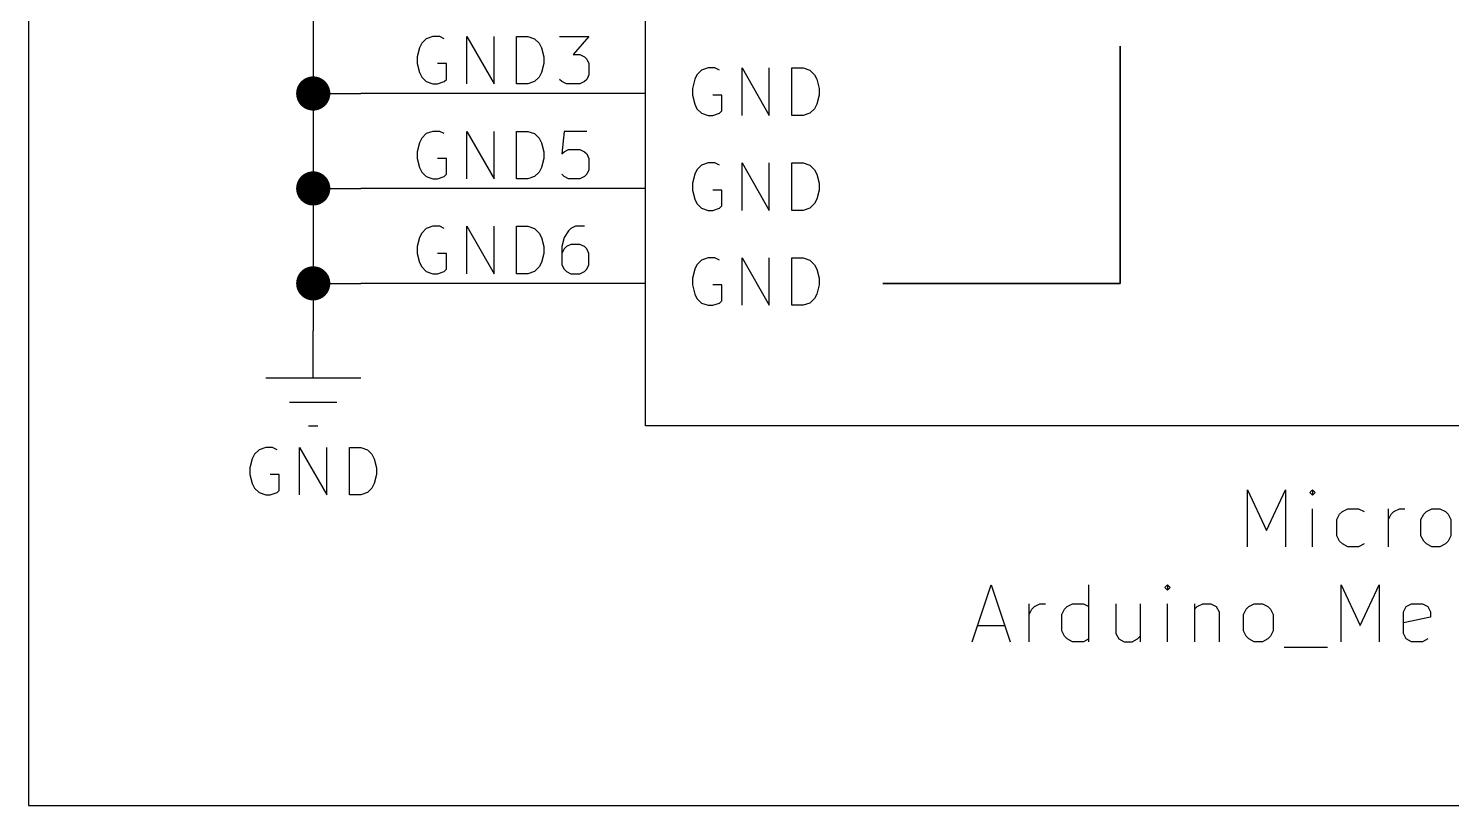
# Model space of a CAD drawing. Extents: x 0.4 to 11.3, y -7.9 to -0.4.
# Drawn here: x 3.65 to 5.149, y -6.45 to -5.632 of the extents above; entities that cross this region are included whole.
import ezdxf

# ---------------------------------------------------------------- set-up
doc = ezdxf.new("R2010")
doc.units = 0
doc.header["$MEASUREMENT"] = 0
for name, color, linetype in [('BLUE3', 171, 'CONTINUOUS'), ('CYAN2', 4, 'CONTINUOUS'), ('GREEN3', 91, 'CONTINUOUS'), ('LYELLOW', 51, 'CONTINUOUS'), ('RED2', 1, 'CONTINUOUS'), ('RED3', 11, 'CONTINUOUS')]:
    doc.layers.add(name, color=color, linetype=linetype)

msp = doc.modelspace()

# ---------------------------------------------------------------- linework, layer by layer
at = {"layer": 'BLUE3', "linetype": 'CONTINUOUS'}
for p, q in [((3.65, -0.85), (3.65, -6.45)), ((3.65, -6.45), (7.1, -6.45))]:
    msp.add_line(p, q, dxfattribs=at)
at = {"layer": 'CYAN2', "linetype": 'CONTINUOUS'}
for p, q in [((4.3543, -5.6803), (4.3519, -5.685)), ((4.3543, -5.6803), (4.3519, -5.685)), ((4.359, -5.6755), (4.3543, -5.6803)), ((4.359, -5.6755), (4.3543, -5.6803)), ((4.3662, -5.6731), (4.359, -5.6755)), ((4.3662, -5.6731), (4.359, -5.6755)), ((4.3733, -5.6731), (4.3662, -5.6731)), ((4.3733, -5.6731), (4.3662, -5.6731)), ((4.3781, -5.6755), (4.3733, -5.6731)), ((4.3781, -5.6755), (4.3733, -5.6731)), ((4.4019, -5.7231), (4.4019, -5.6731)), ((4.4019, -5.6731), (4.4305, -5.7231)), ((4.4019, -5.7231), (4.4019, -5.6731)), ((4.4019, -5.6731), (4.4305, -5.7231)), ((4.4305, -5.7231), (4.4305, -5.6731)), ((4.4305, -5.7231), (4.4305, -5.6731)), ((4.4543, -5.7231), (4.4543, -5.6731)), ((4.4543, -5.6731), (4.4662, -5.6731)), ((4.4543, -5.7231), (4.4543, -5.6731)), ((4.4543, -5.6731), (4.4662, -5.6731)), ((4.4662, -5.6731), (4.4733, -5.6755)), ((4.4662, -5.6731), (4.4733, -5.6755)), ((4.4733, -5.6755), (4.4781, -5.6803)), ((4.4733, -5.6755), (4.4781, -5.6803)), ((4.4781, -5.6803), (4.4805, -5.685)), ((4.4781, -5.6803), (4.4805, -5.685)), ((4.3519, -5.685), (4.3495, -5.6946)), ((4.3519, -5.685), (4.3495, -5.6946)), ((4.3495, -5.6946), (4.3495, -5.7017)), ((4.3495, -5.6946), (4.3495, -5.7017)), ((4.4805, -5.685), (4.4829, -5.6946)), ((4.4805, -5.685), (4.4829, -5.6946)), ((4.4829, -5.6946), (4.4829, -5.7017)), ((4.4829, -5.6946), (4.4829, -5.7017)), ((4.3495, -5.7017), (4.3519, -5.7112)), ((4.3495, -5.7017), (4.3519, -5.7112)), ((4.3519, -5.7112), (4.3543, -5.716)), ((4.3519, -5.7112), (4.3543, -5.716)), ((4.3805, -5.7017), (4.3709, -5.7017)), ((4.3805, -5.7017), (4.3709, -5.7017)), ((4.3805, -5.7184), (4.3805, -5.7017)), ((4.3805, -5.7184), (4.3805, -5.7017)), ((4.4805, -5.7112), (4.4781, -5.716)), ((4.4805, -5.7112), (4.4781, -5.716)), ((4.4829, -5.7017), (4.4805, -5.7112)), ((4.4829, -5.7017), (4.4805, -5.7112)), ((4.3543, -5.716), (4.359, -5.7208)), ((4.3543, -5.716), (4.359, -5.7208)), ((4.359, -5.7208), (4.3662, -5.7231)), ((4.359, -5.7208), (4.3662, -5.7231)), ((4.3662, -5.7231), (4.3709, -5.7231)), ((4.3662, -5.7231), (4.3709, -5.7231)), ((4.3709, -5.7231), (4.3781, -5.7208)), ((4.3709, -5.7231), (4.3781, -5.7208)), ((4.3781, -5.7208), (4.3805, -5.7184)), ((4.3781, -5.7208), (4.3805, -5.7184)), ((4.4662, -5.7231), (4.4543, -5.7231)), ((4.4662, -5.7231), (4.4543, -5.7231)), ((4.4733, -5.7208), (4.4662, -5.7231)), ((4.4733, -5.7208), (4.4662, -5.7231)), ((4.4781, -5.716), (4.4733, -5.7208)), ((4.4781, -5.716), (4.4733, -5.7208)), ((4.3519, -5.785), (4.3495, -5.7946)), ((4.3519, -5.785), (4.3495, -5.7946)), ((4.3543, -5.7803), (4.3519, -5.785)), ((4.3543, -5.7803), (4.3519, -5.785)), ((4.359, -5.7755), (4.3543, -5.7803)), ((4.359, -5.7755), (4.3543, -5.7803)), ((4.3662, -5.7731), (4.359, -5.7755)), ((4.3662, -5.7731), (4.359, -5.7755)), ((4.3733, -5.7731), (4.3662, -5.7731)), ((4.3733, -5.7731), (4.3662, -5.7731)), ((4.3781, -5.7755), (4.3733, -5.7731)), ((4.3781, -5.7755), (4.3733, -5.7731)), ((4.4019, -5.8231), (4.4019, -5.7731)), ((4.4019, -5.7731), (4.4305, -5.8231)), ((4.4019, -5.8231), (4.4019, -5.7731)), ((4.4019, -5.7731), (4.4305, -5.8231)), ((4.4305, -5.8231), (4.4305, -5.7731)), ((4.4305, -5.8231), (4.4305, -5.7731)), ((4.4543, -5.8231), (4.4543, -5.7731)), ((4.4543, -5.7731), (4.4662, -5.7731)), ((4.4543, -5.8231), (4.4543, -5.7731)), ((4.4543, -5.7731), (4.4662, -5.7731)), ((4.4662, -5.7731), (4.4733, -5.7755)), ((4.4662, -5.7731), (4.4733, -5.7755)), ((4.4733, -5.7755), (4.4781, -5.7803)), ((4.4733, -5.7755), (4.4781, -5.7803)), ((4.4781, -5.7803), (4.4805, -5.785)), ((4.4781, -5.7803), (4.4805, -5.785)), ((4.4805, -5.785), (4.4829, -5.7946)), ((4.4805, -5.785), (4.4829, -5.7946)), ((4.3495, -5.7946), (4.3495, -5.8017)), ((4.3495, -5.7946), (4.3495, -5.8017)), ((4.3495, -5.8017), (4.3519, -5.8112)), ((4.3495, -5.8017), (4.3519, -5.8112)), ((4.3805, -5.8017), (4.3709, -5.8017)), ((4.3805, -5.8017), (4.3709, -5.8017)), ((4.3805, -5.8184), (4.3805, -5.8017)), ((4.3805, -5.8184), (4.3805, -5.8017)), ((4.4829, -5.8017), (4.4805, -5.8112)), ((4.4829, -5.8017), (4.4805, -5.8112)), ((4.4829, -5.7946), (4.4829, -5.8017)), ((4.4829, -5.7946), (4.4829, -5.8017)), ((4.3519, -5.8112), (4.3543, -5.816)), ((4.3519, -5.8112), (4.3543, -5.816)), ((4.3543, -5.816), (4.359, -5.8208)), ((4.3543, -5.816), (4.359, -5.8208)), ((4.4781, -5.816), (4.4733, -5.8208)), ((4.4781, -5.816), (4.4733, -5.8208)), ((4.4805, -5.8112), (4.4781, -5.816)), ((4.4805, -5.8112), (4.4781, -5.816)), ((4.359, -5.8208), (4.3662, -5.8231)), ((4.359, -5.8208), (4.3662, -5.8231)), ((4.3662, -5.8231), (4.3709, -5.8231)), ((4.3662, -5.8231), (4.3709, -5.8231)), ((4.3709, -5.8231), (4.3781, -5.8208)), ((4.3709, -5.8231), (4.3781, -5.8208)), ((4.3781, -5.8208), (4.3805, -5.8184)), ((4.3781, -5.8208), (4.3805, -5.8184)), ((4.4662, -5.8231), (4.4543, -5.8231)), ((4.4662, -5.8231), (4.4543, -5.8231)), ((4.4733, -5.8208), (4.4662, -5.8231)), ((4.4733, -5.8208), (4.4662, -5.8231)), ((4.359, -5.8755), (4.3543, -5.8803)), ((4.359, -5.8755), (4.3543, -5.8803)), ((4.3662, -5.8731), (4.359, -5.8755)), ((4.3662, -5.8731), (4.359, -5.8755)), ((4.3733, -5.8731), (4.3662, -5.8731)), ((4.3733, -5.8731), (4.3662, -5.8731)), ((4.3781, -5.8755), (4.3733, -5.8731)), ((4.3781, -5.8755), (4.3733, -5.8731)), ((4.4019, -5.9231), (4.4019, -5.8731)), ((4.4019, -5.8731), (4.4305, -5.9231)), ((4.4019, -5.9231), (4.4019, -5.8731)), ((4.4019, -5.8731), (4.4305, -5.9231)), ((4.4305, -5.9231), (4.4305, -5.8731)), ((4.4305, -5.9231), (4.4305, -5.8731)), ((4.4543, -5.9231), (4.4543, -5.8731)), ((4.4543, -5.8731), (4.4662, -5.8731)), ((4.4543, -5.9231), (4.4543, -5.8731)), ((4.4543, -5.8731), (4.4662, -5.8731)), ((4.4662, -5.8731), (4.4733, -5.8755)), ((4.4662, -5.8731), (4.4733, -5.8755)), ((4.4733, -5.8755), (4.4781, -5.8803)), ((4.4733, -5.8755), (4.4781, -5.8803)), ((4.3519, -5.885), (4.3495, -5.8946)), ((4.3519, -5.885), (4.3495, -5.8946)), ((4.3543, -5.8803), (4.3519, -5.885)), ((4.3543, -5.8803), (4.3519, -5.885)), ((4.4781, -5.8803), (4.4805, -5.885)), ((4.4781, -5.8803), (4.4805, -5.885)), ((4.4805, -5.885), (4.4829, -5.8946)), ((4.4805, -5.885), (4.4829, -5.8946)), ((4.3495, -5.8946), (4.3495, -5.9017)), ((4.3495, -5.8946), (4.3495, -5.9017)), ((4.3495, -5.9017), (4.3519, -5.9112)), ((4.3495, -5.9017), (4.3519, -5.9112)), ((4.3805, -5.9017), (4.3709, -5.9017)), ((4.3805, -5.9017), (4.3709, -5.9017)), ((4.3805, -5.9184), (4.3805, -5.9017)), ((4.3805, -5.9184), (4.3805, -5.9017)), ((4.4829, -5.9017), (4.4805, -5.9112)), ((4.4829, -5.9017), (4.4805, -5.9112)), ((4.4829, -5.8946), (4.4829, -5.9017)), ((4.4829, -5.8946), (4.4829, -5.9017)), ((4.3519, -5.9112), (4.3543, -5.916)), ((4.3519, -5.9112), (4.3543, -5.916)), ((4.3543, -5.916), (4.359, -5.9208)), ((4.3543, -5.916), (4.359, -5.9208)), ((4.359, -5.9208), (4.3662, -5.9231)), ((4.359, -5.9208), (4.3662, -5.9231)), ((4.3709, -5.9231), (4.3781, -5.9208)), ((4.3709, -5.9231), (4.3781, -5.9208)), ((4.3781, -5.9208), (4.3805, -5.9184)), ((4.3781, -5.9208), (4.3805, -5.9184)), ((4.4733, -5.9208), (4.4662, -5.9231)), ((4.4733, -5.9208), (4.4662, -5.9231)), ((4.4781, -5.916), (4.4733, -5.9208)), ((4.4781, -5.916), (4.4733, -5.9208)), ((4.4805, -5.9112), (4.4781, -5.916)), ((4.4805, -5.9112), (4.4781, -5.916)), ((4.3662, -5.9231), (4.3709, -5.9231)), ((4.3662, -5.9231), (4.3709, -5.9231)), ((4.4662, -5.9231), (4.4543, -5.9231)), ((4.4662, -5.9231), (4.4543, -5.9231)), ((3.8857, -6.0847), (3.8833, -6.0942)), ((3.8857, -6.0847), (3.8833, -6.0942)), ((3.8881, -6.0799), (3.8857, -6.0847)), ((3.8881, -6.0799), (3.8857, -6.0847)), ((3.8929, -6.0752), (3.8881, -6.0799)), ((3.8929, -6.0752), (3.8881, -6.0799)), ((3.9, -6.0728), (3.8929, -6.0752)), ((3.9, -6.0728), (3.8929, -6.0752)), ((3.9071, -6.0728), (3.9, -6.0728)), ((3.9071, -6.0728), (3.9, -6.0728)), ((3.9119, -6.0752), (3.9071, -6.0728)), ((3.9119, -6.0752), (3.9071, -6.0728)), ((3.9357, -6.1228), (3.9357, -6.0728)), ((3.9357, -6.0728), (3.9643, -6.1228)), ((3.9357, -6.1228), (3.9357, -6.0728)), ((3.9357, -6.0728), (3.9643, -6.1228)), ((3.9643, -6.1228), (3.9643, -6.0728)), ((3.9643, -6.1228), (3.9643, -6.0728)), ((3.9881, -6.1228), (3.9881, -6.0728)), ((3.9881, -6.0728), (4, -6.0728)), ((3.9881, -6.1228), (3.9881, -6.0728)), ((3.9881, -6.0728), (4, -6.0728)), ((4, -6.0728), (4.0071, -6.0752)), ((4, -6.0728), (4.0071, -6.0752)), ((4.0071, -6.0752), (4.0119, -6.0799)), ((4.0071, -6.0752), (4.0119, -6.0799)), ((4.0119, -6.0799), (4.0143, -6.0847)), ((4.0119, -6.0799), (4.0143, -6.0847)), ((4.0143, -6.0847), (4.0167, -6.0942)), ((4.0143, -6.0847), (4.0167, -6.0942)), ((3.8833, -6.0942), (3.8833, -6.1014)), ((3.8833, -6.0942), (3.8833, -6.1014)), ((3.8833, -6.1014), (3.8857, -6.1109)), ((3.8833, -6.1014), (3.8857, -6.1109)), ((3.9143, -6.1014), (3.9048, -6.1014)), ((3.9143, -6.1014), (3.9048, -6.1014)), ((3.9143, -6.118), (3.9143, -6.1014)), ((3.9143, -6.118), (3.9143, -6.1014)), ((4.0167, -6.1014), (4.0143, -6.1109)), ((4.0167, -6.1014), (4.0143, -6.1109)), ((4.0167, -6.0942), (4.0167, -6.1014)), ((4.0167, -6.0942), (4.0167, -6.1014)), ((3.8857, -6.1109), (3.8881, -6.1157)), ((3.8857, -6.1109), (3.8881, -6.1157)), ((3.8881, -6.1157), (3.8929, -6.1204)), ((3.8881, -6.1157), (3.8929, -6.1204)), ((4.0119, -6.1157), (4.0071, -6.1204)), ((4.0119, -6.1157), (4.0071, -6.1204)), ((4.0143, -6.1109), (4.0119, -6.1157)), ((4.0143, -6.1109), (4.0119, -6.1157)), ((3.8929, -6.1204), (3.9, -6.1228)), ((3.8929, -6.1204), (3.9, -6.1228)), ((3.9, -6.1228), (3.9048, -6.1228)), ((3.9, -6.1228), (3.9048, -6.1228)), ((3.9048, -6.1228), (3.9119, -6.1204)), ((3.9048, -6.1228), (3.9119, -6.1204)), ((3.9119, -6.1204), (3.9143, -6.118)), ((3.9119, -6.1204), (3.9143, -6.118)), ((4, -6.1228), (3.9881, -6.1228)), ((4, -6.1228), (3.9881, -6.1228)), ((4.0071, -6.1204), (4, -6.1228)), ((4.0071, -6.1204), (4, -6.1228)), ((4.9343, -6.1774), (4.9343, -6.1174)), ((4.9343, -6.1174), (4.9543, -6.1602)), ((4.9343, -6.1774), (4.9343, -6.1174)), ((4.9343, -6.1174), (4.9543, -6.1602)), ((4.9543, -6.1602), (4.9743, -6.1174)), ((4.9543, -6.1602), (4.9743, -6.1174)), ((4.9743, -6.1174), (4.9743, -6.1774)), ((4.9743, -6.1174), (4.9743, -6.1774)), ((5.0029, -6.1174), (5, -6.1202)), ((5.0029, -6.1174), (5, -6.1202)), ((5, -6.1202), (5.0029, -6.1231)), ((5, -6.1202), (5.0029, -6.1231)), ((5.0057, -6.1202), (5.0029, -6.1174)), ((5.0029, -6.1174), (5.0029, -6.1231)), ((5.0057, -6.1202), (5.0029, -6.1174)), ((5.0029, -6.1174), (5.0029, -6.1231)), ((5.0029, -6.1231), (5.0057, -6.1202)), ((5.0029, -6.1231), (5.0057, -6.1202)), ((5.0029, -6.1774), (5.0029, -6.1374)), ((5.0029, -6.1774), (5.0029, -6.1374)), ((5.0286, -6.1488), (5.0314, -6.1431)), ((5.0286, -6.1488), (5.0314, -6.1431)), ((5.0314, -6.1431), (5.0343, -6.1402)), ((5.0314, -6.1431), (5.0343, -6.1402)), ((5.0343, -6.1402), (5.04, -6.1374)), ((5.0343, -6.1402), (5.04, -6.1374)), ((5.04, -6.1374), (5.0514, -6.1374)), ((5.04, -6.1374), (5.0514, -6.1374)), ((5.0514, -6.1374), (5.0571, -6.1402)), ((5.0514, -6.1374), (5.0571, -6.1402)), ((5.0829, -6.1774), (5.0829, -6.1374)), ((5.0829, -6.1774), (5.0829, -6.1374)), ((5.0829, -6.1488), (5.0857, -6.1431)), ((5.0829, -6.1488), (5.0857, -6.1431)), ((5.0857, -6.1431), (5.0886, -6.1402)), ((5.0857, -6.1431), (5.0886, -6.1402)), ((5.0886, -6.1402), (5.0943, -6.1374)), ((5.0886, -6.1402), (5.0943, -6.1374)), ((5.0943, -6.1374), (5.1, -6.1374)), ((5.0943, -6.1374), (5.1, -6.1374)), ((5.1171, -6.1488), (5.12, -6.1431)), ((5.1171, -6.1488), (5.12, -6.1431)), ((5.12, -6.1431), (5.1229, -6.1402)), ((5.12, -6.1431), (5.1229, -6.1402)), ((5.1229, -6.1402), (5.1286, -6.1374)), ((5.1229, -6.1402), (5.1286, -6.1374)), ((5.1286, -6.1374), (5.1371, -6.1374)), ((5.1286, -6.1374), (5.1371, -6.1374)), ((5.1371, -6.1374), (5.1429, -6.1402)), ((5.1371, -6.1374), (5.1429, -6.1402)), ((5.1429, -6.1402), (5.1457, -6.1431)), ((5.1429, -6.1402), (5.1457, -6.1431)), ((5.1457, -6.1431), (5.1486, -6.1488)), ((5.1457, -6.1431), (5.1486, -6.1488)), ((5.0286, -6.1659), (5.0286, -6.1488)), ((5.0286, -6.1659), (5.0286, -6.1488)), ((5.1171, -6.1659), (5.1171, -6.1488)), ((5.1171, -6.1659), (5.1171, -6.1488)), ((5.1486, -6.1488), (5.1486, -6.1659)), ((5.1486, -6.1488), (5.1486, -6.1659)), ((5.0314, -6.1716), (5.0286, -6.1659)), ((5.0314, -6.1716), (5.0286, -6.1659)), ((5.0343, -6.1745), (5.0314, -6.1716)), ((5.0343, -6.1745), (5.0314, -6.1716)), ((5.04, -6.1774), (5.0343, -6.1745)), ((5.04, -6.1774), (5.0343, -6.1745)), ((5.0571, -6.1745), (5.0514, -6.1774)), ((5.0571, -6.1745), (5.0514, -6.1774)), ((5.12, -6.1716), (5.1171, -6.1659)), ((5.12, -6.1716), (5.1171, -6.1659)), ((5.1229, -6.1745), (5.12, -6.1716)), ((5.1229, -6.1745), (5.12, -6.1716)), ((5.1286, -6.1774), (5.1229, -6.1745)), ((5.1286, -6.1774), (5.1229, -6.1745)), ((5.1429, -6.1745), (5.1371, -6.1774)), ((5.1429, -6.1745), (5.1371, -6.1774)), ((5.1457, -6.1716), (5.1429, -6.1745)), ((5.1457, -6.1716), (5.1429, -6.1745)), ((5.1486, -6.1659), (5.1457, -6.1716)), ((5.1486, -6.1659), (5.1457, -6.1716)), ((5.0514, -6.1774), (5.04, -6.1774)), ((5.0514, -6.1774), (5.04, -6.1774)), ((5.1371, -6.1774), (5.1286, -6.1774)), ((5.1371, -6.1774), (5.1286, -6.1774)), ((4.6443, -6.2774), (4.6643, -6.2174)), ((4.6443, -6.2774), (4.6643, -6.2174)), ((4.6643, -6.2174), (4.6843, -6.2774)), ((4.6643, -6.2174), (4.6843, -6.2774)), ((4.7671, -6.2774), (4.7671, -6.2174)), ((4.7671, -6.2774), (4.7671, -6.2174)), ((4.85, -6.2174), (4.8471, -6.2202)), ((4.85, -6.2174), (4.8471, -6.2202)), ((4.8471, -6.2202), (4.85, -6.2231)), ((4.8471, -6.2202), (4.85, -6.2231)), ((4.8529, -6.2202), (4.85, -6.2174)), ((4.85, -6.2174), (4.85, -6.2231)), ((4.8529, -6.2202), (4.85, -6.2174)), ((4.85, -6.2174), (4.85, -6.2231)), ((4.85, -6.2231), (4.8529, -6.2202)), ((4.85, -6.2231), (4.8529, -6.2202)), ((5.0329, -6.2774), (5.0329, -6.2174)), ((5.0329, -6.2174), (5.0529, -6.2602)), ((5.0329, -6.2774), (5.0329, -6.2174)), ((5.0329, -6.2174), (5.0529, -6.2602)), ((5.0529, -6.2602), (5.0729, -6.2174)), ((5.0529, -6.2602), (5.0729, -6.2174)), ((5.0729, -6.2174), (5.0729, -6.2774)), ((5.0729, -6.2174), (5.0729, -6.2774)), ((4.7043, -6.2774), (4.7043, -6.2374)), ((4.7043, -6.2774), (4.7043, -6.2374)), ((4.7043, -6.2488), (4.7071, -6.2431)), ((4.7043, -6.2488), (4.7071, -6.2431)), ((4.7071, -6.2431), (4.71, -6.2402)), ((4.7071, -6.2431), (4.71, -6.2402)), ((4.71, -6.2402), (4.7157, -6.2374)), ((4.71, -6.2402), (4.7157, -6.2374)), ((4.7157, -6.2374), (4.7214, -6.2374)), ((4.7157, -6.2374), (4.7214, -6.2374)), ((4.7386, -6.2488), (4.7414, -6.2431)), ((4.7386, -6.2488), (4.7414, -6.2431)), ((4.7386, -6.2659), (4.7386, -6.2488)), ((4.7386, -6.2659), (4.7386, -6.2488)), ((4.7414, -6.2431), (4.7443, -6.2402)), ((4.7414, -6.2431), (4.7443, -6.2402)), ((4.7443, -6.2402), (4.75, -6.2374)), ((4.7443, -6.2402), (4.75, -6.2374)), ((4.75, -6.2374), (4.7614, -6.2374)), ((4.75, -6.2374), (4.7614, -6.2374)), ((4.7614, -6.2374), (4.7671, -6.2402)), ((4.7614, -6.2374), (4.7671, -6.2402)), ((4.7957, -6.2374), (4.7957, -6.2688)), ((4.7957, -6.2374), (4.7957, -6.2688)), ((4.8214, -6.2374), (4.8214, -6.2774)), ((4.8214, -6.2374), (4.8214, -6.2774)), ((4.85, -6.2774), (4.85, -6.2374)), ((4.85, -6.2774), (4.85, -6.2374)), ((4.8786, -6.2374), (4.8786, -6.2774)), ((4.8786, -6.2374), (4.8786, -6.2774)), ((4.8786, -6.2431), (4.8814, -6.2402)), ((4.8786, -6.2431), (4.8814, -6.2402)), ((4.8814, -6.2402), (4.8871, -6.2374)), ((4.8814, -6.2402), (4.8871, -6.2374)), ((4.8871, -6.2374), (4.8957, -6.2374)), ((4.8871, -6.2374), (4.8957, -6.2374)), ((4.8957, -6.2374), (4.9014, -6.2402)), ((4.8957, -6.2374), (4.9014, -6.2402)), ((4.9014, -6.2402), (4.9043, -6.2459)), ((4.9014, -6.2402), (4.9043, -6.2459)), ((4.9043, -6.2459), (4.9043, -6.2774)), ((4.9043, -6.2459), (4.9043, -6.2774)), ((4.93, -6.2488), (4.9329, -6.2431)), ((4.93, -6.2488), (4.9329, -6.2431)), ((4.93, -6.2659), (4.93, -6.2488)), ((4.93, -6.2659), (4.93, -6.2488)), ((4.9329, -6.2431), (4.9357, -6.2402)), ((4.9329, -6.2431), (4.9357, -6.2402)), ((4.9357, -6.2402), (4.9414, -6.2374)), ((4.9357, -6.2402), (4.9414, -6.2374)), ((4.9414, -6.2374), (4.95, -6.2374)), ((4.9414, -6.2374), (4.95, -6.2374)), ((4.95, -6.2374), (4.9557, -6.2402)), ((4.95, -6.2374), (4.9557, -6.2402)), ((4.9557, -6.2402), (4.9586, -6.2431)), ((4.9557, -6.2402), (4.9586, -6.2431)), ((4.9586, -6.2431), (4.9614, -6.2488)), ((4.9586, -6.2431), (4.9614, -6.2488)), ((4.9614, -6.2488), (4.9614, -6.2659)), ((4.9614, -6.2488), (4.9614, -6.2659)), ((5.0986, -6.2459), (5.1014, -6.2402)), ((5.0986, -6.2459), (5.1014, -6.2402)), ((5.0986, -6.2688), (5.0986, -6.2459)), ((5.0986, -6.2688), (5.0986, -6.2459)), ((5.1271, -6.2516), (5.0986, -6.2574)), ((5.1271, -6.2516), (5.0986, -6.2574)), ((5.1014, -6.2402), (5.1071, -6.2374)), ((5.1014, -6.2402), (5.1071, -6.2374)), ((5.1071, -6.2374), (5.1186, -6.2374)), ((5.1071, -6.2374), (5.1186, -6.2374)), ((5.1186, -6.2374), (5.1243, -6.2402)), ((5.1186, -6.2374), (5.1243, -6.2402)), ((5.1243, -6.2402), (5.1271, -6.2459)), ((5.1243, -6.2402), (5.1271, -6.2459)), ((5.1271, -6.2459), (5.1271, -6.2516)), ((5.1271, -6.2459), (5.1271, -6.2516)), ((4.65, -6.2602), (4.6786, -6.2602)), ((4.65, -6.2602), (4.6786, -6.2602)), ((4.7414, -6.2716), (4.7386, -6.2659)), ((4.7414, -6.2716), (4.7386, -6.2659)), ((4.9329, -6.2716), (4.93, -6.2659)), ((4.9329, -6.2716), (4.93, -6.2659)), ((4.9614, -6.2659), (4.9586, -6.2716)), ((4.9614, -6.2659), (4.9586, -6.2716)), ((4.7443, -6.2745), (4.7414, -6.2716)), ((4.7443, -6.2745), (4.7414, -6.2716)), ((4.75, -6.2774), (4.7443, -6.2745)), ((4.75, -6.2774), (4.7443, -6.2745)), ((4.7614, -6.2774), (4.75, -6.2774)), ((4.7614, -6.2774), (4.75, -6.2774)), ((4.7671, -6.2745), (4.7614, -6.2774)), ((4.7671, -6.2745), (4.7614, -6.2774)), ((4.7957, -6.2688), (4.7986, -6.2745)), ((4.7957, -6.2688), (4.7986, -6.2745)), ((4.7986, -6.2745), (4.8043, -6.2774)), ((4.7986, -6.2745), (4.8043, -6.2774)), ((4.8043, -6.2774), (4.8129, -6.2774)), ((4.8043, -6.2774), (4.8129, -6.2774)), ((4.8129, -6.2774), (4.8186, -6.2745)), ((4.8129, -6.2774), (4.8186, -6.2745)), ((4.8186, -6.2745), (4.8214, -6.2716)), ((4.8186, -6.2745), (4.8214, -6.2716)), ((4.9357, -6.2745), (4.9329, -6.2716)), ((4.9357, -6.2745), (4.9329, -6.2716)), ((4.9414, -6.2774), (4.9357, -6.2745)), ((4.9414, -6.2774), (4.9357, -6.2745)), ((4.95, -6.2774), (4.9414, -6.2774)), ((4.95, -6.2774), (4.9414, -6.2774)), ((4.9557, -6.2745), (4.95, -6.2774)), ((4.9557, -6.2745), (4.95, -6.2774)), ((4.9586, -6.2716), (4.9557, -6.2745)), ((4.9586, -6.2716), (4.9557, -6.2745)), ((5.1014, -6.2745), (5.0986, -6.2688)), ((5.1014, -6.2745), (5.0986, -6.2688)), ((5.1071, -6.2774), (5.1014, -6.2745)), ((5.1071, -6.2774), (5.1014, -6.2745)), ((5.1186, -6.2774), (5.1071, -6.2774)), ((5.1186, -6.2774), (5.1071, -6.2774)), ((5.1243, -6.2745), (5.1186, -6.2774)), ((5.1243, -6.2745), (5.1186, -6.2774)), ((4.9729, -6.2831), (5.0186, -6.2831)), ((4.9729, -6.2831), (5.0186, -6.2831))]:
    msp.add_line(p, q, dxfattribs=at)
at = {"layer": 'GREEN3', "linetype": 'CONTINUOUS'}
for p, q in [((3.95, -5.6), (3.95, -5.7)), ((3.95, -5.7), (4, -5.7)), ((3.95, -5.7), (3.95, -5.8)), ((3.95, -5.8), (4, -5.8)), ((3.95, -5.8), (3.95, -5.9)), ((3.95, -5.9), (3.95, -5.95)), ((3.95, -5.9), (4, -5.9))]:
    msp.add_line(p, q, dxfattribs=at)
at = {"layer": 'GREEN3', "const_width": 0.018}
for points in [[(3.941, -5.7, 1), (3.959, -5.7, 1)], [(3.941, -5.8, 1), (3.959, -5.8, 1)], [(3.941, -5.9, 1), (3.959, -5.9, 1)]]:
    msp.add_lwpolyline(points, format="xyb", close=True, dxfattribs=at)
at = {"layer": 'LYELLOW', "linetype": 'CONTINUOUS'}
for p, q in [((4.3, -6.05), (4.3, -1.45)), ((6.3, -6.05), (4.3, -6.05))]:
    msp.add_line(p, q, dxfattribs=at)
at = {"layer": 'RED2', "linetype": 'CONTINUOUS'}
for p, q in [((4.3, -6.05), (4.3, -1.45)), ((4.8, -5.9), (4.8, -5.65)), ((4.8, -5.65), (4.8, -5.9)), ((4.3, -5.7), (4, -5.7)), ((4.3, -5.7), (4, -5.7)), ((4.3, -5.8), (4, -5.8)), ((4.3, -5.8), (4, -5.8)), ((4.3, -5.9), (4, -5.9)), ((4.3, -5.9), (4, -5.9)), ((4.55, -5.9), (4.8, -5.9)), ((4.8, -5.9), (4.55, -5.9)), ((3.95, -6), (3.95, -5.95)), ((4, -6), (3.9, -6)), ((3.925, -6.025), (3.975, -6.025)), ((3.945, -6.05), (3.955, -6.05)), ((6.3, -6.05), (4.3, -6.05))]:
    msp.add_line(p, q, dxfattribs=at)
at = {"layer": 'RED3', "linetype": 'CONTINUOUS'}
for p, q in [((4.0619, -5.6518), (4.0595, -5.6613)), ((4.0619, -5.6518), (4.0595, -5.6613)), ((4.0643, -5.647), (4.0619, -5.6518)), ((4.0643, -5.647), (4.0619, -5.6518)), ((4.069, -5.6423), (4.0643, -5.647)), ((4.069, -5.6423), (4.0643, -5.647)), ((4.0762, -5.6399), (4.069, -5.6423)), ((4.0762, -5.6399), (4.069, -5.6423)), ((4.0833, -5.6399), (4.0762, -5.6399)), ((4.0833, -5.6399), (4.0762, -5.6399)), ((4.0881, -5.6423), (4.0833, -5.6399)), ((4.0881, -5.6423), (4.0833, -5.6399)), ((4.1119, -5.6899), (4.1119, -5.6399)), ((4.1119, -5.6399), (4.1405, -5.6899)), ((4.1119, -5.6899), (4.1119, -5.6399)), ((4.1119, -5.6399), (4.1405, -5.6899)), ((4.1405, -5.6899), (4.1405, -5.6399)), ((4.1405, -5.6899), (4.1405, -5.6399)), ((4.1643, -5.6899), (4.1643, -5.6399)), ((4.1643, -5.6399), (4.1762, -5.6399)), ((4.1643, -5.6899), (4.1643, -5.6399)), ((4.1643, -5.6399), (4.1762, -5.6399)), ((4.1762, -5.6399), (4.1833, -5.6423)), ((4.1762, -5.6399), (4.1833, -5.6423)), ((4.1833, -5.6423), (4.1881, -5.647)), ((4.1833, -5.6423), (4.1881, -5.647)), ((4.1881, -5.647), (4.1905, -5.6518)), ((4.1881, -5.647), (4.1905, -5.6518)), ((4.1905, -5.6518), (4.1929, -5.6613)), ((4.1905, -5.6518), (4.1929, -5.6613)), ((4.2095, -5.6399), (4.2405, -5.6399)), ((4.2095, -5.6399), (4.2405, -5.6399)), ((4.2405, -5.6399), (4.2238, -5.6589)), ((4.2405, -5.6399), (4.2238, -5.6589)), ((4.0595, -5.6613), (4.0595, -5.6684)), ((4.0595, -5.6613), (4.0595, -5.6684)), ((4.1929, -5.6613), (4.1929, -5.6684)), ((4.1929, -5.6613), (4.1929, -5.6684)), ((4.2238, -5.6589), (4.231, -5.6589)), ((4.2238, -5.6589), (4.231, -5.6589)), ((4.231, -5.6589), (4.2357, -5.6613)), ((4.231, -5.6589), (4.2357, -5.6613)), ((4.2357, -5.6613), (4.2381, -5.6637)), ((4.2357, -5.6613), (4.2381, -5.6637)), ((4.2381, -5.6637), (4.2405, -5.6684)), ((4.2381, -5.6637), (4.2405, -5.6684)), ((4.0595, -5.6684), (4.0619, -5.678)), ((4.0595, -5.6684), (4.0619, -5.678)), ((4.0619, -5.678), (4.0643, -5.6827)), ((4.0619, -5.678), (4.0643, -5.6827)), ((4.0905, -5.6684), (4.0809, -5.6684)), ((4.0905, -5.6684), (4.0809, -5.6684)), ((4.0905, -5.6851), (4.0905, -5.6684)), ((4.0905, -5.6851), (4.0905, -5.6684)), ((4.1905, -5.678), (4.1881, -5.6827)), ((4.1905, -5.678), (4.1881, -5.6827)), ((4.1929, -5.6684), (4.1905, -5.678)), ((4.1929, -5.6684), (4.1905, -5.678)), ((4.2405, -5.6804), (4.2381, -5.6851)), ((4.2405, -5.6804), (4.2381, -5.6851)), ((4.2405, -5.6684), (4.2405, -5.6804)), ((4.2405, -5.6684), (4.2405, -5.6804)), ((4.0643, -5.6827), (4.069, -5.6875)), ((4.0643, -5.6827), (4.069, -5.6875)), ((4.069, -5.6875), (4.0762, -5.6899)), ((4.069, -5.6875), (4.0762, -5.6899)), ((4.0762, -5.6899), (4.0809, -5.6899)), ((4.0762, -5.6899), (4.0809, -5.6899)), ((4.0809, -5.6899), (4.0881, -5.6875)), ((4.0809, -5.6899), (4.0881, -5.6875)), ((4.0881, -5.6875), (4.0905, -5.6851)), ((4.0881, -5.6875), (4.0905, -5.6851)), ((4.1762, -5.6899), (4.1643, -5.6899)), ((4.1762, -5.6899), (4.1643, -5.6899)), ((4.1833, -5.6875), (4.1762, -5.6899)), ((4.1833, -5.6875), (4.1762, -5.6899)), ((4.1881, -5.6827), (4.1833, -5.6875)), ((4.1881, -5.6827), (4.1833, -5.6875)), ((4.2119, -5.6875), (4.2095, -5.6851)), ((4.2119, -5.6875), (4.2095, -5.6851)), ((4.2167, -5.6899), (4.2119, -5.6875)), ((4.2167, -5.6899), (4.2119, -5.6875)), ((4.231, -5.6899), (4.2167, -5.6899)), ((4.231, -5.6899), (4.2167, -5.6899)), ((4.2357, -5.6875), (4.231, -5.6899)), ((4.2357, -5.6875), (4.231, -5.6899)), ((4.2381, -5.6851), (4.2357, -5.6875)), ((4.2381, -5.6851), (4.2357, -5.6875)), ((4.0762, -5.7399), (4.069, -5.7423)), ((4.0762, -5.7399), (4.069, -5.7423)), ((4.0833, -5.7399), (4.0762, -5.7399)), ((4.0833, -5.7399), (4.0762, -5.7399)), ((4.0881, -5.7423), (4.0833, -5.7399)), ((4.0881, -5.7423), (4.0833, -5.7399)), ((4.1119, -5.7899), (4.1119, -5.7399)), ((4.1119, -5.7399), (4.1405, -5.7899)), ((4.1119, -5.7899), (4.1119, -5.7399)), ((4.1119, -5.7399), (4.1405, -5.7899)), ((4.1405, -5.7899), (4.1405, -5.7399)), ((4.1405, -5.7899), (4.1405, -5.7399)), ((4.1643, -5.7899), (4.1643, -5.7399)), ((4.1643, -5.7399), (4.1762, -5.7399)), ((4.1643, -5.7899), (4.1643, -5.7399)), ((4.1643, -5.7399), (4.1762, -5.7399)), ((4.1762, -5.7399), (4.1833, -5.7423)), ((4.1762, -5.7399), (4.1833, -5.7423)), ((4.2143, -5.7399), (4.2119, -5.7637)), ((4.2143, -5.7399), (4.2119, -5.7637)), ((4.2381, -5.7399), (4.2143, -5.7399)), ((4.2381, -5.7399), (4.2143, -5.7399)), ((4.0619, -5.7518), (4.0595, -5.7613)), ((4.0619, -5.7518), (4.0595, -5.7613)), ((4.0643, -5.747), (4.0619, -5.7518)), ((4.0643, -5.747), (4.0619, -5.7518)), ((4.069, -5.7423), (4.0643, -5.747)), ((4.069, -5.7423), (4.0643, -5.747)), ((4.1833, -5.7423), (4.1881, -5.747)), ((4.1833, -5.7423), (4.1881, -5.747)), ((4.1881, -5.747), (4.1905, -5.7518)), ((4.1881, -5.747), (4.1905, -5.7518)), ((4.1905, -5.7518), (4.1929, -5.7613)), ((4.1905, -5.7518), (4.1929, -5.7613)), ((4.0595, -5.7613), (4.0595, -5.7684)), ((4.0595, -5.7613), (4.0595, -5.7684)), ((4.0595, -5.7684), (4.0619, -5.778)), ((4.0595, -5.7684), (4.0619, -5.778)), ((4.0905, -5.7684), (4.0809, -5.7684)), ((4.0905, -5.7684), (4.0809, -5.7684)), ((4.0905, -5.7851), (4.0905, -5.7684)), ((4.0905, -5.7851), (4.0905, -5.7684)), ((4.1929, -5.7684), (4.1905, -5.778)), ((4.1929, -5.7684), (4.1905, -5.778)), ((4.1929, -5.7613), (4.1929, -5.7684)), ((4.1929, -5.7613), (4.1929, -5.7684)), ((4.2119, -5.7637), (4.2143, -5.7613)), ((4.2119, -5.7637), (4.2143, -5.7613)), ((4.2143, -5.7613), (4.219, -5.7589)), ((4.2143, -5.7613), (4.219, -5.7589)), ((4.219, -5.7589), (4.231, -5.7589)), ((4.219, -5.7589), (4.231, -5.7589)), ((4.231, -5.7589), (4.2357, -5.7613)), ((4.231, -5.7589), (4.2357, -5.7613)), ((4.2357, -5.7613), (4.2381, -5.7637)), ((4.2357, -5.7613), (4.2381, -5.7637)), ((4.2381, -5.7637), (4.2405, -5.7684)), ((4.2381, -5.7637), (4.2405, -5.7684)), ((4.2405, -5.7684), (4.2405, -5.7804)), ((4.2405, -5.7684), (4.2405, -5.7804)), ((4.0619, -5.778), (4.0643, -5.7827)), ((4.0619, -5.778), (4.0643, -5.7827)), ((4.0643, -5.7827), (4.069, -5.7875)), ((4.0643, -5.7827), (4.069, -5.7875)), ((4.0881, -5.7875), (4.0905, -5.7851)), ((4.0881, -5.7875), (4.0905, -5.7851)), ((4.1881, -5.7827), (4.1833, -5.7875)), ((4.1881, -5.7827), (4.1833, -5.7875)), ((4.1905, -5.778), (4.1881, -5.7827)), ((4.1905, -5.778), (4.1881, -5.7827)), ((4.2143, -5.7875), (4.2119, -5.7851)), ((4.2143, -5.7875), (4.2119, -5.7851)), ((4.2381, -5.7851), (4.2357, -5.7875)), ((4.2381, -5.7851), (4.2357, -5.7875)), ((4.2405, -5.7804), (4.2381, -5.7851)), ((4.2405, -5.7804), (4.2381, -5.7851)), ((4.069, -5.7875), (4.0762, -5.7899)), ((4.069, -5.7875), (4.0762, -5.7899)), ((4.0762, -5.7899), (4.0809, -5.7899)), ((4.0762, -5.7899), (4.0809, -5.7899)), ((4.0809, -5.7899), (4.0881, -5.7875)), ((4.0809, -5.7899), (4.0881, -5.7875)), ((4.1762, -5.7899), (4.1643, -5.7899)), ((4.1762, -5.7899), (4.1643, -5.7899)), ((4.1833, -5.7875), (4.1762, -5.7899)), ((4.1833, -5.7875), (4.1762, -5.7899)), ((4.219, -5.7899), (4.2143, -5.7875)), ((4.219, -5.7899), (4.2143, -5.7875)), ((4.231, -5.7899), (4.219, -5.7899)), ((4.231, -5.7899), (4.219, -5.7899)), ((4.2357, -5.7875), (4.231, -5.7899)), ((4.2357, -5.7875), (4.231, -5.7899)), ((4.0643, -5.847), (4.0619, -5.8518)), ((4.0643, -5.847), (4.0619, -5.8518)), ((4.069, -5.8423), (4.0643, -5.847)), ((4.069, -5.8423), (4.0643, -5.847)), ((4.0762, -5.8399), (4.069, -5.8423)), ((4.0762, -5.8399), (4.069, -5.8423)), ((4.0833, -5.8399), (4.0762, -5.8399)), ((4.0833, -5.8399), (4.0762, -5.8399)), ((4.0881, -5.8423), (4.0833, -5.8399)), ((4.0881, -5.8423), (4.0833, -5.8399)), ((4.1119, -5.8899), (4.1119, -5.8399)), ((4.1119, -5.8399), (4.1405, -5.8899)), ((4.1119, -5.8899), (4.1119, -5.8399)), ((4.1119, -5.8399), (4.1405, -5.8899)), ((4.1405, -5.8899), (4.1405, -5.8399)), ((4.1405, -5.8899), (4.1405, -5.8399)), ((4.1643, -5.8899), (4.1643, -5.8399)), ((4.1643, -5.8399), (4.1762, -5.8399)), ((4.1643, -5.8899), (4.1643, -5.8399)), ((4.1643, -5.8399), (4.1762, -5.8399)), ((4.1762, -5.8399), (4.1833, -5.8423)), ((4.1762, -5.8399), (4.1833, -5.8423)), ((4.1833, -5.8423), (4.1881, -5.847)), ((4.1833, -5.8423), (4.1881, -5.847)), ((4.1881, -5.847), (4.1905, -5.8518)), ((4.1881, -5.847), (4.1905, -5.8518)), ((4.219, -5.8446), (4.2143, -5.8518)), ((4.219, -5.8446), (4.2143, -5.8518)), ((4.2214, -5.8423), (4.219, -5.8446)), ((4.2214, -5.8423), (4.219, -5.8446)), ((4.2262, -5.8399), (4.2214, -5.8423)), ((4.2262, -5.8399), (4.2214, -5.8423)), ((4.2357, -5.8399), (4.2262, -5.8399)), ((4.2357, -5.8399), (4.2262, -5.8399)), ((4.0619, -5.8518), (4.0595, -5.8613)), ((4.0619, -5.8518), (4.0595, -5.8613)), ((4.0595, -5.8613), (4.0595, -5.8684)), ((4.0595, -5.8613), (4.0595, -5.8684)), ((4.1905, -5.8518), (4.1929, -5.8613)), ((4.1905, -5.8518), (4.1929, -5.8613)), ((4.1929, -5.8613), (4.1929, -5.8684)), ((4.1929, -5.8613), (4.1929, -5.8684)), ((4.2143, -5.8518), (4.2119, -5.8613)), ((4.2143, -5.8518), (4.2119, -5.8613)), ((4.2119, -5.8613), (4.2119, -5.8804)), ((4.2119, -5.8613), (4.2119, -5.8804)), ((4.2167, -5.8613), (4.2143, -5.8637)), ((4.2167, -5.8613), (4.2143, -5.8637)), ((4.2214, -5.8589), (4.2167, -5.8613)), ((4.2214, -5.8589), (4.2167, -5.8613)), ((4.231, -5.8589), (4.2214, -5.8589)), ((4.231, -5.8589), (4.2214, -5.8589)), ((4.2357, -5.8613), (4.231, -5.8589)), ((4.2357, -5.8613), (4.231, -5.8589)), ((4.2381, -5.8637), (4.2357, -5.8613)), ((4.2381, -5.8637), (4.2357, -5.8613)), ((4.0595, -5.8684), (4.0619, -5.878)), ((4.0595, -5.8684), (4.0619, -5.878)), ((4.0905, -5.8684), (4.0809, -5.8684)), ((4.0905, -5.8684), (4.0809, -5.8684)), ((4.0905, -5.8851), (4.0905, -5.8684)), ((4.0905, -5.8851), (4.0905, -5.8684)), ((4.1929, -5.8684), (4.1905, -5.878)), ((4.1929, -5.8684), (4.1905, -5.878)), ((4.2143, -5.8637), (4.2119, -5.8684)), ((4.2143, -5.8637), (4.2119, -5.8684)), ((4.2405, -5.8684), (4.2381, -5.8637)), ((4.2405, -5.8684), (4.2381, -5.8637)), ((4.2405, -5.8804), (4.2405, -5.8684)), ((4.2405, -5.8804), (4.2405, -5.8684)), ((4.0619, -5.878), (4.0643, -5.8827)), ((4.0619, -5.878), (4.0643, -5.8827)), ((4.0643, -5.8827), (4.069, -5.8875)), ((4.0643, -5.8827), (4.069, -5.8875)), ((4.069, -5.8875), (4.0762, -5.8899)), ((4.069, -5.8875), (4.0762, -5.8899)), ((4.0762, -5.8899), (4.0809, -5.8899)), ((4.0762, -5.8899), (4.0809, -5.8899)), ((4.0809, -5.8899), (4.0881, -5.8875)), ((4.0809, -5.8899), (4.0881, -5.8875)), ((4.0881, -5.8875), (4.0905, -5.8851)), ((4.0881, -5.8875), (4.0905, -5.8851)), ((4.1762, -5.8899), (4.1643, -5.8899)), ((4.1762, -5.8899), (4.1643, -5.8899)), ((4.1833, -5.8875), (4.1762, -5.8899)), ((4.1833, -5.8875), (4.1762, -5.8899)), ((4.1881, -5.8827), (4.1833, -5.8875)), ((4.1881, -5.8827), (4.1833, -5.8875)), ((4.1905, -5.878), (4.1881, -5.8827)), ((4.1905, -5.878), (4.1881, -5.8827)), ((4.2119, -5.8804), (4.2143, -5.8851)), ((4.2119, -5.8804), (4.2143, -5.8851)), ((4.2143, -5.8851), (4.2167, -5.8875)), ((4.2143, -5.8851), (4.2167, -5.8875)), ((4.2167, -5.8875), (4.2214, -5.8899)), ((4.2167, -5.8875), (4.2214, -5.8899)), ((4.2214, -5.8899), (4.231, -5.8899)), ((4.2214, -5.8899), (4.231, -5.8899)), ((4.231, -5.8899), (4.2357, -5.8875)), ((4.231, -5.8899), (4.2357, -5.8875)), ((4.2357, -5.8875), (4.2381, -5.8851)), ((4.2357, -5.8875), (4.2381, -5.8851)), ((4.2381, -5.8851), (4.2405, -5.8804)), ((4.2381, -5.8851), (4.2405, -5.8804))]:
    msp.add_line(p, q, dxfattribs=at)

doc.saveas('drawing.dxf')
